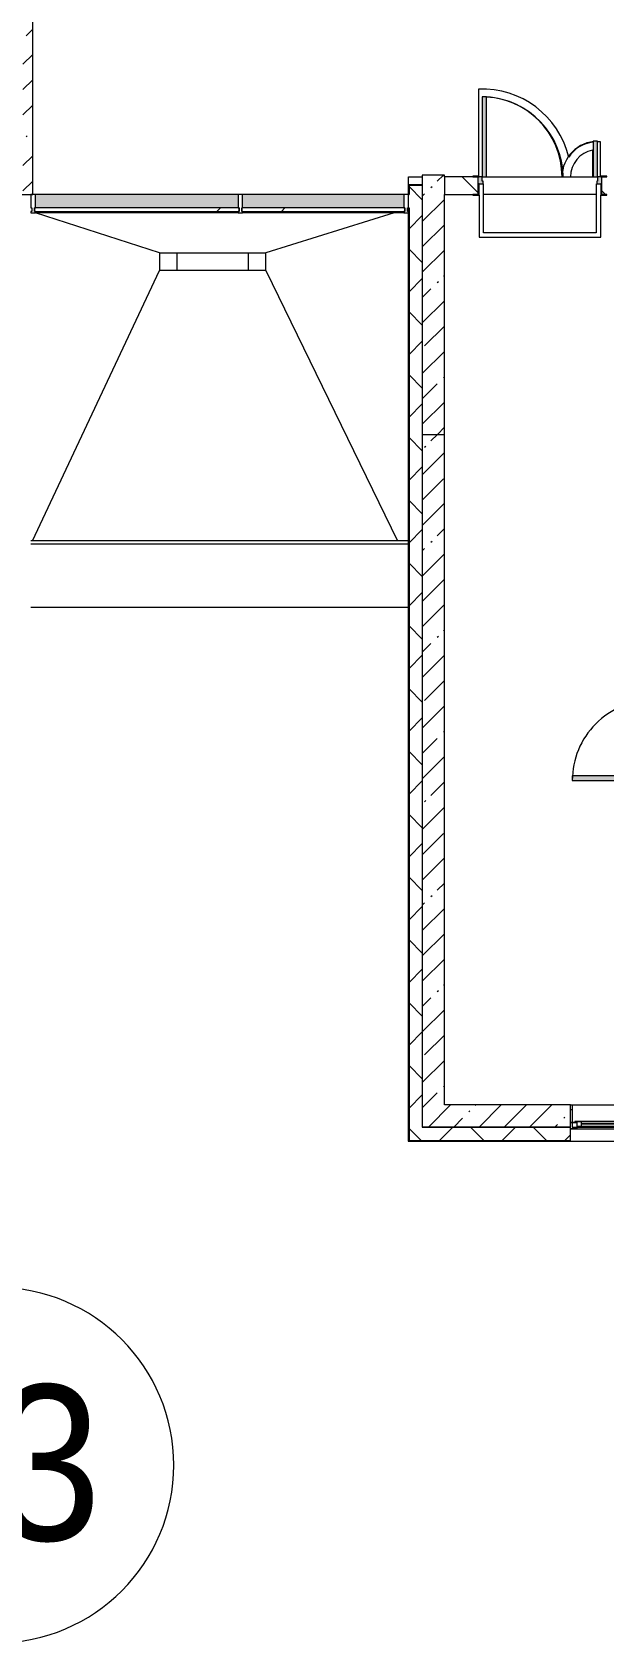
# Model space of a CAD drawing. Header units: millimetres. Extents: x 35143 to 244272, y -8553 to 29000.
# Drawn here: x 202226 to 208667, y -5906 to 12229 of the extents above; entities that cross this region are included whole.
import ezdxf

# ---------------------------------------------------------------- set-up
doc = ezdxf.new("R2010")
doc.units = ezdxf.units.MM
for name, color, linetype, lineweight, true_color in [('A-DOOR-3', 7, 'Continuous', 5, 0xaaaaaa), ('A-DOOR-4', 7, 'Continuous', 5, 0xe2e2e2), ('A-DOOR-FRAM-3', 7, 'Continuous', 5, 0xe2e2e2), ('A-DOOR-FRAM-4', 7, 'Continuous', 5, 0xaaaaaa), ('A-FLOR-2', 7, 'Continuous', 5, 0xaaaaaa), ('A-GLAZ-CWMG-2', 7, 'Continuous', 5, 0x383e42)]:
    doc.layers.add(name, color=color, linetype=linetype, lineweight=lineweight, true_color=true_color)
for name, color, linetype, lineweight in [('A-GENM-2', 7, 'Continuous', 5), ('A-GLAZ-1', 7, 'Continuous', 5), ('A-GLAZ-CURT-1', 7, 'Continuous', 5), ('A-GLAZ-CWMG-1', 7, 'Continuous', 5), ('A-ROOF-1', 7, 'Continuous', 5), ('A-WALL', 7, 'Continuous', 9), ('A-WALL-4', 7, 'Continuous', 5), ('I-WALL-5', 7, 'Continuous', 5), ('Оси', 7, 'Continuous', 9), ('Оси-1', 7, 'Continuous', 20)]:
    doc.layers.add(name, color=color, linetype=linetype, lineweight=lineweight)
doc.styles.add('Arial_1', font='arial.ttf', dxfattribs={"width": 0.9, "height": 1750})
pattern_1 = [(45, (117261.9, 0), (-353.5534, 353.5534), []), (135, (117261.9, 0), (-353.5534, -353.5534), [])]
pattern_2 = [(45, (117261.88, 0), (-285.1231, 285.1231), []), (45, (117547, 0), (-285.1231, 285.1231), [504.031, -100.806, 16.764, -84.042])]

# ---------------------------------------------------------------- blocks, each defined once
blk = doc.blocks.new('120_Окно_СКБ_1Ст - 120_Окно_СКБ_1Ст 900х2500_h_ с форточкой-V132-2_1_2_птичка')
at = {"layer": 'A-GLAZ-1'}
for p, q in [((-450, -127), (-450, -57)), ((-450, -57), (-380, -57)), ((450, -57), (-450, -57)), ((-380, -127), (-450, -127)), ((-450, -127), (-400, -127)), ((-380, -127), (-400, -127)), ((-400, -127), (-400, -137)), ((-400, -137), (400, -137)), ((400, -137), (-400, -137)), ((-380, -57), (-380, -127)), ((380, -87), (-380, -87)), ((-380, -87), (-380, -127)), ((-330, -137), (-330, -87)), ((-330, -107), (330, -107)), ((330, -117), (-330, -117)), ((330, -137), (330, -87)), ((380, -127), (380, -57)), ((380, -57), (450, -57)), ((380, -127), (380, -87)), ((450, -127), (380, -127)), ((400, -127), (380, -127)), ((400, -127), (450, -127)), ((400, -137), (400, -127)), ((450, -57), (450, -127))]:
    blk.add_line(p, q, dxfattribs=at)
blk = doc.blocks.new('110_Дверь_СКБ_2Ст - Д-5_п_ Из игровой в коридор-32215844-2_1_2_птичка')
at = {"layer": 'A-DOOR-4'}
for points in [[(-638, 40), (-588, 40), (-588, 940), (-638, 940)], [(612, 440), (612, 40), (662, 40), (662, 440)]]:
    blk.add_hatch(color=256, dxfattribs=at).paths.add_polyline_path(points)
h = blk.add_hatch(color=256, dxfattribs=at)
h.paths.add_polyline_path([(-688, 40), (-688, -40), (-628, -40), (-628, -10), (-638, -10), (-638, 40)])
h.paths.add_polyline_path([(652, -40), (712, -40), (712, 40), (662, 40), (662, -10), (652, -10)])
at = {"layer": 'A-DOOR-FRAM-3'}
for points in [[(-742, 40), (-672, 40), (-672, 48), (-742, 48)], [(698, 40), (768, 40), (768, 48), (698, 48)], [(-742, -48), (-672, -48), (-672, -40), (-742, -40)], [(698, -48), (768, -48), (768, -40), (698, -40)]]:
    blk.add_hatch(color=256, dxfattribs=at).paths.add_polyline_path(points)
at = {"layer": 'A-DOOR-3'}
for p, q in [((-638, 940), (-638, 40)), ((-588, 940), (-638, 940)), ((-588, 40), (-588, 940)), ((662, 440), (612, 440)), ((612, 440), (612, 40)), ((662, 40), (662, 440)), ((-638, 40), (-588, 40)), ((612, 40), (662, 40))]:
    blk.add_line(p, q, dxfattribs=at)
for centre, radius, start, end in [((-638, 40), 900, 0, 90), ((662, 40), 400, 90, 180)]:
    blk.add_arc(centre, radius, start, end, dxfattribs=at)
at = {"layer": 'A-DOOR-FRAM-4'}
for p, q in [((-672, 48), (-742, 48)), ((-742, 48), (-742, 40)), ((-742, 40), (-672, 40)), ((-638, 40), (-688, 40)), ((-688, 40), (-688, -40)), ((-672, 40), (-672, 48)), ((-638, -10), (-638, 40)), ((662, 40), (662, -10)), ((712, 40), (662, 40)), ((768, 48), (698, 48)), ((698, 48), (698, 40)), ((698, 40), (768, 40)), ((712, -40), (712, 40)), ((768, 40), (768, 48)), ((-672, -40), (-742, -40)), ((-742, -40), (-742, -48)), ((-742, -48), (-672, -48)), ((-688, -40), (-628, -40)), ((-672, -39), (-688, -39)), ((-688, -39), (-688, -40)), ((-688, -40), (-672, -40)), ((-672, -40), (-672, -39)), ((-672, -48), (-672, -40)), ((-628, -10), (-638, -10)), ((-628, -40), (-628, -10)), ((662, -10), (652, -10)), ((652, -10), (652, -40)), ((652, -40), (712, -40)), ((712, -39), (698, -39)), ((698, -39), (698, -40)), ((698, -40), (712, -40)), ((768, -40), (698, -40)), ((698, -40), (698, -48)), ((698, -48), (768, -48)), ((712, -40), (712, -39)), ((768, -48), (768, -40))]:
    blk.add_line(p, q, dxfattribs=at)
blk = doc.blocks.new('110_Дверь_СКБ_2Ст - Д-2а_п_ Из коридора на лестницу-32215207-2_1_2_птичка')
at = {"layer": 'A-DOOR-4'}
for points in [[(-588, 100), (-588, 1000), (-638, 1000), (-638, 100)], [(662, 100), (662, 500), (612, 500), (612, 100)], [(712, -100), (712, 20), (698, 20), (698, -100)]]:
    blk.add_hatch(color=256, dxfattribs=at).paths.add_polyline_path(points)
h = blk.add_hatch(color=256, dxfattribs=at)
h.paths.add_polyline_path([(652, 20), (712, 20), (712, 100), (662, 100), (662, 50), (652, 50)])
h.paths.add_polyline_path([(-688, 20), (-628, 20), (-628, 50), (-638, 50), (-638, 100), (-688, 100)])
at = {"layer": 'A-DOOR-FRAM-3'}
for points in [[(-672, 100), (-672, 108), (-742, 108), (-742, 100)], [(-672, -100), (-672, 20), (-688, 20), (-688, -100)], [(768, 100), (768, 108), (698, 108), (698, 100)], [(-672, -108), (-672, -100), (-742, -100), (-742, -108)], [(768, -108), (768, -100), (698, -100), (698, -108)]]:
    blk.add_hatch(color=256, dxfattribs=at).paths.add_polyline_path(points)
at = {"layer": 'A-DOOR-3'}
for p, q in [((-638, 1000), (-638, 100)), ((-588, 1000), (-638, 1000)), ((-588, 100), (-588, 1000)), ((662, 500), (612, 500)), ((612, 500), (612, 100)), ((662, 100), (662, 500)), ((-638, 100), (-588, 100)), ((612, 100), (662, 100))]:
    blk.add_line(p, q, dxfattribs=at)
for centre, radius, start, end in [((-638, 100), 900, 0, 90), ((662, 100), 400, 90, 180)]:
    blk.add_arc(centre, radius, start, end, dxfattribs=at)
at = {"layer": 'A-DOOR-FRAM-4'}
for p, q in [((-672, 108), (-742, 108)), ((-742, 108), (-742, 100)), ((-742, 100), (-672, 100)), ((-638, 100), (-688, 100)), ((-688, 100), (-688, 20)), ((-688, 20), (-628, 20)), ((-672, 20), (-688, 20)), ((-688, 20), (-688, -100)), ((-672, 100), (-672, 108)), ((-672, -100), (-672, 20)), ((-638, 50), (-638, 100)), ((-628, 50), (-638, 50)), ((-628, 20), (-628, 50)), ((662, 50), (652, 50)), ((652, 50), (652, 20)), ((652, 20), (712, 20)), ((662, 100), (662, 50)), ((712, 100), (662, 100)), ((768, 108), (698, 108)), ((698, 108), (698, 100)), ((698, 100), (768, 100)), ((712, 20), (698, 20)), ((698, 20), (698, -100)), ((712, 20), (712, 100)), ((712, -100), (712, 20)), ((768, 100), (768, 108)), ((-672, -100), (-742, -100)), ((-742, -100), (-742, -108)), ((-742, -108), (-672, -108)), ((-688, -100), (-672, -100)), ((-672, -108), (-672, -100)), ((698, -100), (712, -100)), ((768, -100), (698, -100)), ((698, -100), (698, -108)), ((698, -108), (768, -108)), ((768, -108), (768, -100))]:
    blk.add_line(p, q, dxfattribs=at)
blk = doc.blocks.new('Системная панель - Стекло - 40мм-23946635-2_1_2_птичка')
at = {"layer": 'A-GLAZ-CURT-1'}
h = blk.add_hatch(dxfattribs=at)
h.set_pattern_fill('FP_142', color=256, style=0, pattern_type=2)
h.set_pattern_definition([(45, (-86642.5, -9710), (-1414.214, 1414.214), [1000, -3000]), (45, (-87642.5, -10210), (-1414.214, 1414.214), [3000, -1000]), (45, (-85642.5, -10710), (-1414.214, 1414.214), [1000, -3000])])
h.paths.add_polyline_path([(-99, 0), (1153, 0), (1153, 40), (-1153, 40), (-1153, 0), (-1026, 0)])
for p, q in [((1153, 40), (-1153, 40)), ((-1153, 40), (-1153, 0)), ((-1153, 0), (1153, 0)), ((1153, 0), (1153, 40))]:
    blk.add_line(p, q, dxfattribs=at)
blk = doc.blocks.new('Системная панель - Стекло - 40мм-23946636-2_1_2_птичка')
at = {"layer": 'A-GLAZ-CURT-1'}
h = blk.add_hatch(dxfattribs=at)
h.set_pattern_fill('FP_143', color=256, style=0, pattern_type=2)
h.set_pattern_definition([(45, (-88744.2, -9710), (-1414.214, 1414.214), [1000, -3000]), (45, (-89744.2, -10210), (-1414.214, 1414.214), [3000, -1000]), (45, (-87744.2, -10710), (-1414.214, 1414.214), [1000, -3000])])
h.paths.add_polyline_path([(-346, 0), (919, 0), (919, 40), (-919, 40), (-919, 0), (-809, 0)])
for p, q in [((919, 40), (-919, 40)), ((-919, 40), (-919, 0)), ((-919, 0), (919, 0)), ((919, 0), (919, 40))]:
    blk.add_line(p, q, dxfattribs=at)
blk = doc.blocks.new('Прямоугольный импост - Импост структурный с накладкой - 190мм-23186047-2_1_2_птичка')
at = {"layer": 'A-GLAZ-CWMG-2'}
for points in [[(87285, 10250), (87285, 10400), (85000, 10400), (85000, 10250), (86971, 10250)], [(87285, 10193), (87285, 10210), (85000, 10210), (85000, 10193), (86971, 10193)]]:
    blk.add_hatch(color=256, dxfattribs=at).paths.add_polyline_path(points)
at = {"layer": 'A-GLAZ-CWMG-1'}
for p, q in [((87285, 10400), (85000, 10400)), ((87285, 10193), (85000, 10193))]:
    blk.add_line(p, q, dxfattribs=at)
blk = doc.blocks.new('Прямоугольный импост - Импост структурный с накладкой - 190мм-23186048-2_1_2_птичка')
at = {"layer": 'A-GLAZ-CWMG-2'}
for points in [[(88000, 10250), (88000, 10400), (87335, 10400), (87335, 10250), (87899, 10250)], [(87335, 10193), (88000, 10193), (88000, 10210), (87335, 10210)]]:
    blk.add_hatch(color=256, dxfattribs=at).paths.add_polyline_path(points)
at = {"layer": 'A-GLAZ-CWMG-1'}
for p, q in [((88000, 10400), (87335, 10400)), ((88000, 10193), (87335, 10193))]:
    blk.add_line(p, q, dxfattribs=at)
blk = doc.blocks.new('Прямоугольный импост - Импост структурный с накладкой - 190мм-23186049-2_1_2_птичка')
at = {"layer": 'A-GLAZ-CWMG-2'}
for points in [[(89154, 10250), (89154, 10400), (88000, 10400), (88000, 10250), (88826, 10250)], [(88000, 10193), (89154, 10193), (89154, 10210), (88000, 10210)]]:
    blk.add_hatch(color=256, dxfattribs=at).paths.add_polyline_path(points)
at = {"layer": 'A-GLAZ-CWMG-1'}
for p, q in [((89154, 10400), (88000, 10400)), ((89154, 10193), (88000, 10193))]:
    blk.add_line(p, q, dxfattribs=at)
blk = doc.blocks.new('Прямоугольный импост - Импост структурный с накладкой - 190мм-23946639-2_1_2_птичка')
at = {"layer": 'A-GLAZ-CWMG-1'}
for p, q in [((-50, 0), (-50, 17)), ((-50, 17), (0, 17)), ((-40, 0), (-50, 0)), ((-40, -40), (-40, 0)), ((0, 0), (-10, 0)), ((-10, 0), (-10, -40)), ((0, 17), (0, 0)), ((-50, -190), (-50, -40)), ((-50, -40), (-40, -40)), ((-10, -40), (0, -40)), ((0, -40), (0, -190)), ((0, -190), (-50, -190))]:
    blk.add_line(p, q, dxfattribs=at)
blk = doc.blocks.new('Прямоугольный импост - Импост структурный с накладкой - 190мм-23946641-2_1_2_птичка')
at = {"layer": 'A-GLAZ-CWMG-1'}
for p, q in [((0, 17), (-50, 17)), ((-50, 17), (-50, 0)), ((-50, 0), (-40, 0)), ((-40, 0), (-40, -40)), ((-10, -40), (-10, 0)), ((-10, 0), (0, 0)), ((0, 0), (0, 17)), ((-40, -40), (-50, -40)), ((-50, -40), (-50, -190)), ((0, -40), (-10, -40)), ((0, -190), (0, -40)), ((-50, -190), (0, -190))]:
    blk.add_line(p, q, dxfattribs=at)
blk = doc.blocks.new('Прямоугольный импост - Импост структурный с накладкой - 190мм-23946633-2_1_2_птичка')
at = {"layer": 'A-GLAZ-CWMG-1'}
for p, q in [((-25, 0), (-25, 17)), ((-25, 17), (25, 17)), ((-15, 0), (-25, 0)), ((-15, -40), (-15, 0)), ((25, 0), (15, 0)), ((15, 0), (15, -40)), ((25, 17), (25, 0)), ((-25, -190), (-25, -40)), ((-25, -40), (-15, -40)), ((15, -40), (25, -40)), ((25, -40), (25, -190)), ((25, -190), (-25, -190))]:
    blk.add_line(p, q, dxfattribs=at)
blk = doc.blocks.new('парапет9 - парапет-22867712-2_1_2_птичка')
at = {"layer": 'A-GENM-2'}
for p, q in [((89202, 8002), (84950, 8002)), ((89202, 7964), (84950, 7964)), ((84950, 7255), (89202, 7255))]:
    blk.add_line(p, q, dxfattribs=at)
blk = doc.blocks.new('Ось сетки - D8-29747960-2_1_2_птичка')
at = {"layer": 'Оси-1'}
for start, end in [(360, 180), (180, 360)]:
    blk.add_arc((0, 0), 4, start, end, dxfattribs=at)

msp = doc.modelspace()

# ---------------------------------------------------------------- hatches: boundary and pattern name
at = {"layer": 'A-WALL-4'}
h = msp.add_hatch(dxfattribs=at)
h.set_pattern_fill('FP_87', color=256, style=0, pattern_type=2)
h.set_pattern_definition(pattern_1)
h.paths.add_polyline_path([(206471.9, -100), (206621.9, -100), (206621.9, 10502), (206471.9, 10502), (206471.9, 1965.8)])
h = msp.add_hatch(dxfattribs=at)
h.set_pattern_fill('FP_87', color=256, style=0, pattern_type=2)
h.set_pattern_definition(pattern_1)
h.paths.add_polyline_path([(239478.8, -250), (240091.9, -250), (240091.9, -100), (239291.9, -100), (239291.9, -250)])
h.paths.add_polyline_path([(237623.8, -250), (238391.9, -250), (238391.9, -100), (237491.9, -100), (237491.9, -250)])
h.paths.add_polyline_path([(242261.4, -250), (242341.9, -250), (242341.9, -100), (240991.9, -100), (240991.9, -250), (241333.9, -250)])
h.paths.add_polyline_path([(229791.9, -250), (230941.9, -250), (230941.9, -100), (229791.9, -100)])
h.paths.add_polyline_path([(224638.5, -250), (225291.9, -250), (225291.9, -100), (224391.9, -100), (224391.9, -250)])
h.paths.add_polyline_path([(226191.9, -250), (227491.9, -250), (227491.9, -100), (226191.9, -100)])
h.paths.add_polyline_path([(231841.9, -250), (232891.9, -250), (232891.9, -100), (231841.9, -100)])
h.paths.add_polyline_path([(236591.9, -250), (236591.9, -100), (235191.9, -100), (235191.9, -250), (236232.5, -250)])
h.paths.add_polyline_path([(219073.4, -250), (220141.9, -250), (220141.9, -100), (218091.9, -100), (218091.9, -250), (218991.9, -250)])
h.paths.add_polyline_path([(221041.9, -250), (222091.9, -250), (222091.9, -100), (221041.9, -100)])
h.paths.add_polyline_path([(216291.9, -250), (217191.9, -250), (217191.9, -100), (212941.9, -100), (212941.9, -250), (216290.8, -250)])
h.paths.add_polyline_path([(210891.9, -250), (212041.9, -250), (212041.9, -100), (210891.9, -100)])
h.paths.add_polyline_path([(206471.9, -250), (208291.9, -250), (208291.9, -100), (206471.9, -100)])
h.paths.add_polyline_path([(209334.4, -250), (209991.9, -250), (209991.9, -100), (209191.9, -100), (209191.9, -250)])
at = {"layer": 'I-WALL-5'}
h = msp.add_hatch(dxfattribs=at)
h.set_pattern_fill('FP_95', color=256, style=0, pattern_type=2)
h.set_pattern_definition(pattern_2)
h.paths.add_polyline_path([(202121.9, 10400), (202231.9, 10400), (202231.9, 16300), (202121.9, 16300), (202121.9, 10642.6)])
h = msp.add_hatch(dxfattribs=at)
h.set_pattern_fill('FP_95', color=256, style=0, pattern_type=2)
h.set_pattern_definition(pattern_2)
h.paths.add_polyline_path([(206871.9, 7700), (206871.9, 10620), (206621.9, 10620), (206621.9, 7700)])
h = msp.add_hatch(dxfattribs=at)
h.set_pattern_fill('FP_98', color=256, style=0, pattern_type=2)
h.set_pattern_definition([(135, (117261.9, 0), (-353.5534, -353.5534), [])])
h.paths.add_polyline_path([(206871.9, 10400), (207246.9, 10400), (207246.9, 10600), (206871.9, 10600)])
h.paths.add_polyline_path([(211471.9, 10400), (211471.9, 10600), (210721.9, 10600), (210725.7, 10400), (210751.9, 10400)])
h.paths.add_polyline_path([(209741.9, 10400), (209771.9, 10400), (209771.9, 10600), (208646.9, 10600), (208646.9, 10400), (209671.9, 10400)])
h = msp.add_hatch(dxfattribs=at)
h.set_pattern_fill('FP_95', color=256, style=0, pattern_type=2)
h.set_pattern_definition(pattern_2)
h.paths.add_polyline_path([(206621.9, 150), (206871.9, 150), (206871.9, 7700), (206621.9, 7700), (206621.9, 1965.8)])
h = msp.add_hatch(dxfattribs=at)
h.set_pattern_fill('FP_95', color=256, style=0, pattern_type=2)
h.set_pattern_definition(pattern_2)
h.paths.add_polyline_path([(208291.9, -100), (208291.9, 150), (206621.9, 150), (206621.9, -100), (207015.6, -100)])

# ---------------------------------------------------------------- linework, layer by layer
at = {"layer": 'A-FLOR-2'}
for p, q in [((207256.3, 11588.1), (207256.3, 10608)), ((208540.4, 10899.7), (208540.4, 10600)), ((208630.4, 10600), (208630.4, 10993.6)), ((206465.4, 10508.5), (206465.4, 10600)), ((206465.4, 10600), (206621.9, 10600)), ((207311.9, 9970), (207311.9, 10520)), ((207346.9, 10600), (208291.9, 10600)), ((208540.4, 10600), (208546.9, 10600)), ((208581.9, 10520), (208581.9, 9970)), ((207261.9, 10392), (207261.9, 9920)), ((208631.9, 9920), (208631.9, 10392)), ((207261.9, 9920), (208631.9, 9920)), ((208581.9, 9970), (207311.9, 9970)), ((208291.9, 150), (208312.9, 150))]:
    msp.add_line(p, q, dxfattribs=at)
for centre, radius, start, end in [((207298.9, 10589), 1000, 13.54971, 92.43764), ((207298.9, 10589), 910, 0.6926, 86.97623), ((208596.9, 10600), 395, 97.29578, 145.57769), ((208596.9, 10600), 305, 100.66451, 180), ((208596.9, 10600), 395, 85.12655, 90.00042)]:
    msp.add_arc(centre, radius, start, end, dxfattribs=at)
at = {"layer": 'A-ROOF-1'}
for p, q in [((203659.4, 9745), (202264.8, 10193)), ((206305.7, 10193), (204859.4, 9745)), ((206463.9, 10242), (206455.4, 10239.4)), ((203659.4, 9745), (203659.4, 9545)), ((203659.4, 9745), (204859.4, 9745)), ((203859.4, 9545), (203859.4, 9745)), ((204659.4, 9745), (204659.4, 9545)), ((204859.4, 9545), (204859.4, 9745)), ((202230.1, 6500.9), (203659.4, 9545)), ((204859.4, 9545), (203659.4, 9545)), ((204859.4, 9545), (206341.7, 6500.9))]:
    msp.add_line(p, q, dxfattribs=at)
at = {"layer": 'A-WALL'}
for p, q in [((206871.9, 10600), (206871.9, 10400)), ((206463.9, 10400), (206471.9, 10400)), ((206621.9, 10505), (206468.9, 10505)), ((206468.9, 10505), (206468.9, 10400)), ((206471.9, 10502), (206471.9, 10400)), ((206621.9, 10502), (206471.9, 10502)), ((206463.9, 10250), (206471.9, 10250)), ((206463.9, 10247), (206468.9, 10247)), ((206468.9, 10247), (206468.9, -253)), ((206471.9, 10250), (206471.9, -250)), ((206468.9, -253), (208291.9, -253)), ((206471.9, -250), (208291.9, -250))]:
    msp.add_line(p, q, dxfattribs=at)
at = {"layer": 'A-WALL-4'}
for p, q in [((206621.9, 10510), (206463.9, 10510)), ((206463.9, 10510), (206463.9, -258)), ((206463.9, 10242), (206455.4, 10242)), ((208291.9, 100), (208311.9, 100)), ((208291.9, -100), (206621.9, -100)), ((208291.9, -258), (208291.9, -100)), ((208311.9, -100), (208311.9, -100)), ((208311.9, -100), (209191.9, -100)), ((206463.9, -258), (209991.9, -258))]:
    msp.add_line(p, q, dxfattribs=at)
at = {"layer": 'I-WALL-5'}
for p, q in [((202231.9, 10400), (202231.9, 13400)), ((206871.9, 10620), (206621.9, 10620)), ((206621.9, 10620), (206621.9, -100)), ((206871.9, 10600), (206871.9, 10620)), ((207191.9, 10600), (206871.9, 10600)), ((208291.9, 10600), (208540.4, 10600)), ((202011.9, 10400), (202231.9, 10400)), ((206871.9, 10400), (207191.9, 10400)), ((206871.9, 150), (206871.9, 10400)), ((208581.9, 10400), (207311.9, 10400)), ((206621.9, 7700), (206871.9, 7700)), ((208291.9, 150), (206871.9, 150)), ((208291.9, -100), (208291.9, 150)), ((208311.9, 150), (209211.9, 150)), ((208311.9, 150), (208311.9, -100)), ((206621.9, -100), (208291.9, -100))]:
    msp.add_line(p, q, dxfattribs=at)

# ---------------------------------------------------------------- block references
at = {"layer": 'A-DOOR-3'}
msp.add_blockref('110_Дверь_СКБ_2Ст - Д-2а_п_ Из коридора на лестницу-32215207-2_1_2_птичка', (207934.4, 10500), dxfattribs=at)
at = {"layer": 'A-DOOR-3', "rotation": 89.99999999999991}
msp.add_blockref('110_Дверь_СКБ_2Ст - Д-5_п_ Из игровой в коридор-32215844-2_1_2_птичка', (209251.9, 4442.5), dxfattribs=at)
at = {"layer": 'A-GENM-2'}
msp.add_blockref('парапет9 - парапет-22867712-2_1_2_птичка', (117261.9, -1500), dxfattribs=at)
at = {"layer": 'A-GLAZ-1', "rotation": 180}
msp.add_blockref('120_Окно_СКБ_1Ст - 120_Окно_СКБ_1Ст 900х2500_h_ с форточкой-V132-2_1_2_птичка', (208741.9, -175), dxfattribs=at)
at = {"layer": 'A-GLAZ-CURT-1'}
for name, p in [('Системная панель - Стекло - 40мм-23946635-2_1_2_птичка', (203404.4, 10210)), ('Системная панель - Стекло - 40мм-23946636-2_1_2_птичка', (205506.1, 10210))]:
    msp.add_blockref(name, p, dxfattribs=at)
at = {"layer": 'A-GLAZ-CWMG-1', "rotation": 180}
msp.add_blockref('Прямоугольный импост - Импост структурный с накладкой - 190мм-23946641-2_1_2_птичка', (202211.9, 10210), dxfattribs=at)
at = {"layer": 'A-GLAZ-CWMG-1'}
for name in ['Прямоугольный импост - Импост структурный с накладкой - 190мм-23186047-2_1_2_птичка', 'Прямоугольный импост - Импост структурный с накладкой - 190мм-23186048-2_1_2_птичка', 'Прямоугольный импост - Импост структурный с накладкой - 190мм-23186049-2_1_2_птичка']:
    msp.add_blockref(name, (117261.9, 0), dxfattribs=at)
at = {"layer": 'A-GLAZ-CWMG-1', "extrusion": (0, 0, -1), "rotation": 180}
for name, p in [('Прямоугольный импост - Импост структурный с накладкой - 190мм-23946633-2_1_2_птичка', (-204571.9, 10210)), ('Прямоугольный импост - Импост структурный с накладкой - 190мм-23946639-2_1_2_птичка', (-206465.4, 10210))]:
    msp.add_blockref(name, p, dxfattribs=at)
at = {"layer": 'Оси-1', "xscale": 499.9999999999995, "yscale": 499.9999999999995, "zscale": 499.9999999999995}
msp.add_blockref('Ось сетки - D8-29747960-2_1_2_птичка', (201821.9, -3906.3), dxfattribs=at)

# ---------------------------------------------------------------- texts
at = {"layer": 'Оси', "insert": (200558.8, -3003), "char_height": 1750, "width": 3030.379, "attachment_point": 1, "style": 'Arial_1'}
msp.add_mtext('23', dxfattribs=at)

doc.saveas('drawing.dxf')
